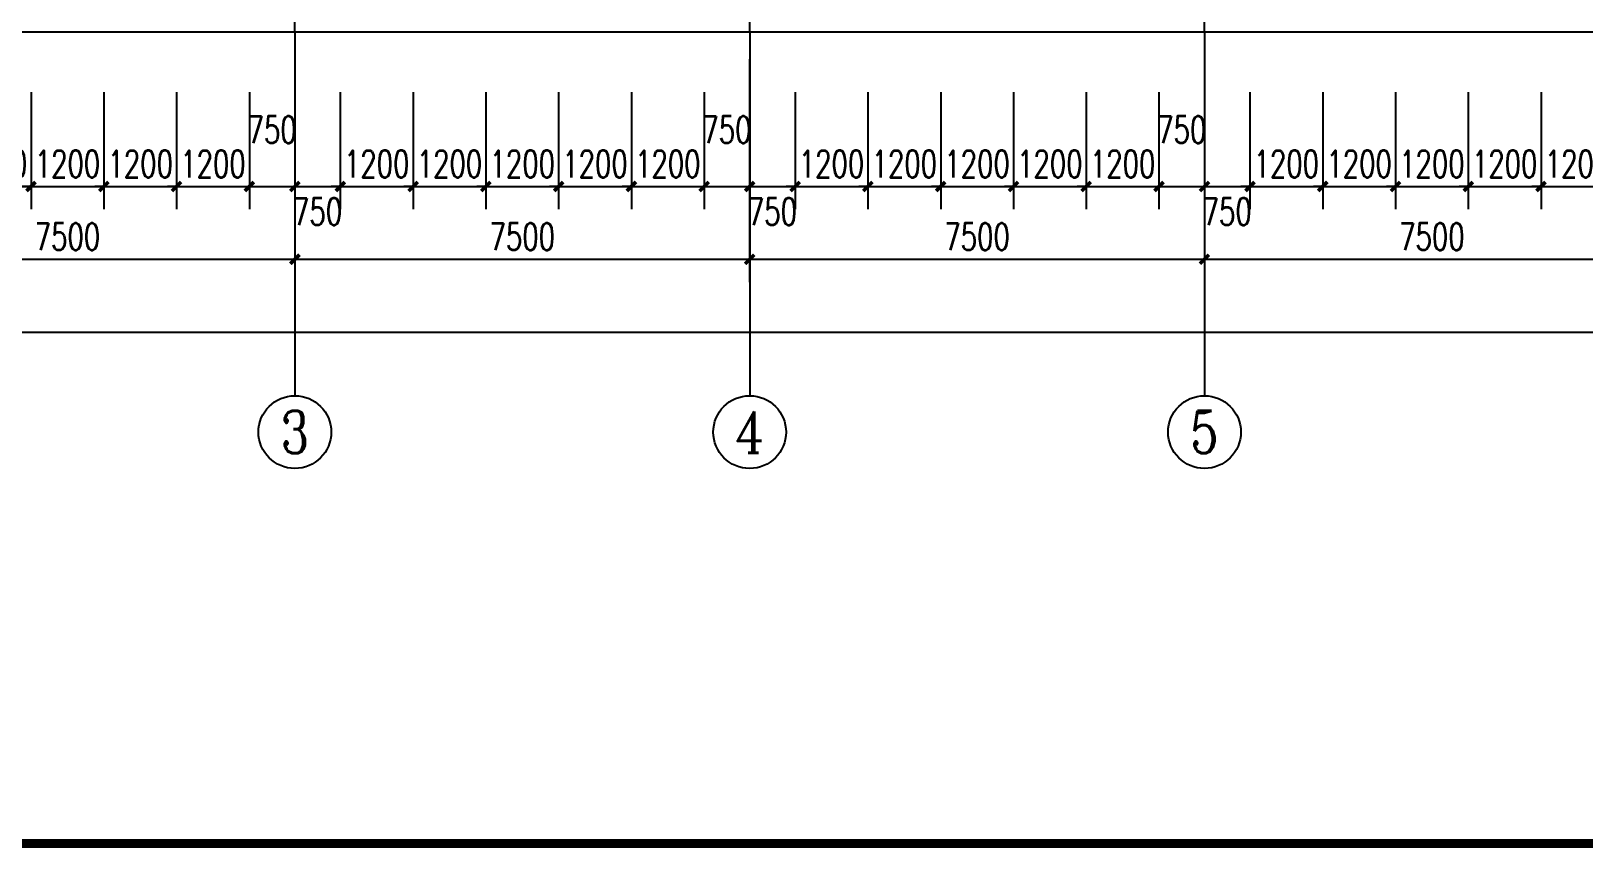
# Model space of a CAD drawing. Extents: x 962303 to 1579583, y -174742 to 224716.
# Drawn here: x 1359373 to 1384980, y 78683 to 92154 of the extents above; entities that cross this region are included whole.
import ezdxf
from ezdxf.enums import TextEntityAlignment as Align

# ---------------------------------------------------------------- set-up
doc = ezdxf.new("R2010")
doc.units = 0
doc.header["$LTSCALE"] = 1000
doc.header["$MEASUREMENT"] = 0
for name, color, linetype in [('AXIS', 3, 'Continuous'), ('AXIS_TEXT', 7, 'Continuous'), ('DOTE', 1, 'Continuous'), ('GROUND', 2, 'Continuous'), ('PUB_TITLE', 4, 'Continuous')]:
    doc.layers.add(name, color=color, linetype=linetype)
doc.styles.add('_TCH_AXIS', font='COMPLEX', dxfattribs={"bigfont": 'GBCBIG'})
doc.styles.add('_TCH_DIM_T3', font='SIMPLEX', dxfattribs={"width": 0.705882, "bigfont": 'GBCBIG'})
doc.styles.add('COMPLEX', font='COMPLEX')
doc.dimstyles.new('_TCH_ARCH&&150', dxfattribs={"dimtxt": 446.25, "dimasz": 150, "dimexe": 375, "dimexo": 450, "dimgap": 150, "dimtad": 1, "dimdec": 0, "dimzin": 0, "dimdsep": 46, "dimtxsty": '_TCH_DIM_T3', "dimblk": 'ARCHTICK', "dimcen": 0.09, "dimclrt": 7, "dimazin": 2, "dimtfac": 1, "dimtdec": 0, "dimtix": 1, "dimtmove": 2, "dimatfit": 3, "dimfxl": 0, "dimtolj": 1, "dimtzin": 0, "dimarcsym": 0})

# ---------------------------------------------------------------- blocks, each defined once
blk = doc.blocks.new('_ArchTick')
at = {"color": 0, "linetype": 'ByBlock', "const_width": 0.4}
blk.add_lwpolyline([(-0.5, -0.5), (0.5, 0.5)], dxfattribs=at)
blk = doc.blocks.new('*D383')
at = {"layer": 'AXIS', "color": 0, "lineweight": -2}
for p, q in [((1358173, 91145), (1358173, 89216)), ((1359373, 91145), (1359373, 89216)), ((1358173, 89591), (1358023, 89591)), ((1358173, 89591), (1359373, 89591)), ((1359373, 89591), (1359523, 89591))]:
    blk.add_line(p, q, dxfattribs=at)
at = {"layer": 'Defpoints', "color": 0}
for p in [(1358173, 91595), (1359373, 91595), (1359373, 89591)]:
    blk.add_point(p, dxfattribs=at)
at = {"layer": 'AXIS', "color": 0, "lineweight": -2, "xscale": 150, "yscale": 150, "zscale": 150}
blk.add_blockref('_ArchTick', (1358173, 89591), dxfattribs=at)
at = {"layer": 'AXIS', "color": 0, "lineweight": -2, "xscale": 150, "yscale": 150, "zscale": 150, "rotation": 180}
blk.add_blockref('_ArchTick', (1359373, 89591), dxfattribs=at)
at = {"layer": 'AXIS', "color": 7, "insert": (1358773, 89964), "char_height": 446.2, "attachment_point": 5, "style": '_TCH_DIM_T3'}
blk.add_mtext('\\A1;1200', dxfattribs=at)
blk = doc.blocks.new('*D384')
at = {"layer": 'AXIS', "color": 0, "lineweight": -2}
for p, q in [((1359373, 91145), (1359373, 89216)), ((1360573, 91145), (1360573, 89216)), ((1359373, 89591), (1359223, 89591)), ((1359373, 89591), (1360573, 89591)), ((1360573, 89591), (1360723, 89591))]:
    blk.add_line(p, q, dxfattribs=at)
at = {"layer": 'Defpoints', "color": 0}
for p in [(1359373, 91595), (1360573, 91595), (1360573, 89591)]:
    blk.add_point(p, dxfattribs=at)
at = {"layer": 'AXIS', "color": 0, "lineweight": -2, "xscale": 150, "yscale": 150, "zscale": 150}
blk.add_blockref('_ArchTick', (1359373, 89591), dxfattribs=at)
at = {"layer": 'AXIS', "color": 0, "lineweight": -2, "xscale": 150, "yscale": 150, "zscale": 150, "rotation": 180}
blk.add_blockref('_ArchTick', (1360573, 89591), dxfattribs=at)
at = {"layer": 'AXIS', "color": 7, "insert": (1359973, 89964), "char_height": 446.2, "attachment_point": 5, "style": '_TCH_DIM_T3'}
blk.add_mtext('\\A1;1200', dxfattribs=at)
blk = doc.blocks.new('*D385')
at = {"layer": 'AXIS', "color": 0, "lineweight": -2}
for p, q in [((1360573, 91145), (1360573, 89216)), ((1361773, 91145), (1361773, 89216)), ((1360573, 89591), (1360423, 89591)), ((1360573, 89591), (1361773, 89591)), ((1361773, 89591), (1361923, 89591))]:
    blk.add_line(p, q, dxfattribs=at)
at = {"layer": 'Defpoints', "color": 0}
for p in [(1360573, 91595), (1361773, 91595), (1361773, 89591)]:
    blk.add_point(p, dxfattribs=at)
at = {"layer": 'AXIS', "color": 0, "lineweight": -2, "xscale": 150, "yscale": 150, "zscale": 150}
blk.add_blockref('_ArchTick', (1360573, 89591), dxfattribs=at)
at = {"layer": 'AXIS', "color": 0, "lineweight": -2, "xscale": 150, "yscale": 150, "zscale": 150, "rotation": 180}
blk.add_blockref('_ArchTick', (1361773, 89591), dxfattribs=at)
at = {"layer": 'AXIS', "color": 7, "insert": (1361173, 89964), "char_height": 446.2, "attachment_point": 5, "style": '_TCH_DIM_T3'}
blk.add_mtext('\\A1;1200', dxfattribs=at)
blk = doc.blocks.new('*D386')
at = {"layer": 'AXIS', "color": 0, "lineweight": -2}
for p, q in [((1361773, 91145), (1361773, 89216)), ((1362973, 91145), (1362973, 89216)), ((1361773, 89591), (1361623, 89591)), ((1361773, 89591), (1362973, 89591)), ((1362973, 89591), (1363123, 89591))]:
    blk.add_line(p, q, dxfattribs=at)
at = {"layer": 'Defpoints', "color": 0}
for p in [(1361773, 91595), (1362973, 91595), (1362973, 89591)]:
    blk.add_point(p, dxfattribs=at)
at = {"layer": 'AXIS', "color": 0, "lineweight": -2, "xscale": 150, "yscale": 150, "zscale": 150}
blk.add_blockref('_ArchTick', (1361773, 89591), dxfattribs=at)
at = {"layer": 'AXIS', "color": 0, "lineweight": -2, "xscale": 150, "yscale": 150, "zscale": 150, "rotation": 180}
blk.add_blockref('_ArchTick', (1362973, 89591), dxfattribs=at)
at = {"layer": 'AXIS', "color": 7, "insert": (1362373, 89964), "char_height": 446.2, "attachment_point": 5, "style": '_TCH_DIM_T3'}
blk.add_mtext('\\A1;1200', dxfattribs=at)
blk = doc.blocks.new('*D387')
at = {"layer": 'AXIS', "color": 0, "lineweight": -2}
for p, q in [((1362973, 91145), (1362973, 89216)), ((1363723, 91145), (1363723, 89216)), ((1362973, 89591), (1363723, 89591))]:
    blk.add_line(p, q, dxfattribs=at)
at = {"layer": 'Defpoints', "color": 0}
for p in [(1362973, 91595), (1363723, 91595), (1363723, 89591)]:
    blk.add_point(p, dxfattribs=at)
at = {"layer": 'AXIS', "color": 0, "lineweight": -2, "xscale": 150, "yscale": 150, "zscale": 150, "rotation": 180}
blk.add_blockref('_ArchTick', (1362973, 89591), dxfattribs=at)
at = {"layer": 'AXIS', "color": 0, "lineweight": -2, "xscale": 150, "yscale": 150, "zscale": 150}
blk.add_blockref('_ArchTick', (1363723, 89591), dxfattribs=at)
at = {"layer": 'AXIS', "color": 7, "insert": (1363348, 90528), "char_height": 446.2, "attachment_point": 5, "style": '_TCH_DIM_T3'}
blk.add_mtext('\\A1;750', dxfattribs=at)
blk = doc.blocks.new('*D388')
at = {"layer": 'AXIS', "color": 0, "lineweight": -2}
for p, q in [((1363723, 91145), (1363723, 89216)), ((1364473, 91145), (1364473, 89216)), ((1363723, 89591), (1364473, 89591))]:
    blk.add_line(p, q, dxfattribs=at)
at = {"layer": 'Defpoints', "color": 0}
for p in [(1363723, 91595), (1364473, 91595), (1364473, 89591)]:
    blk.add_point(p, dxfattribs=at)
at = {"layer": 'AXIS', "color": 0, "lineweight": -2, "xscale": 150, "yscale": 150, "zscale": 150, "rotation": 180}
blk.add_blockref('_ArchTick', (1363723, 89591), dxfattribs=at)
at = {"layer": 'AXIS', "color": 0, "lineweight": -2, "xscale": 150, "yscale": 150, "zscale": 150}
blk.add_blockref('_ArchTick', (1364473, 89591), dxfattribs=at)
at = {"layer": 'AXIS', "color": 7, "insert": (1364098, 89178), "char_height": 446.2, "attachment_point": 5, "style": '_TCH_DIM_T3'}
blk.add_mtext('\\A1;750', dxfattribs=at)
blk = doc.blocks.new('*D389')
at = {"layer": 'AXIS', "color": 0, "lineweight": -2}
for p, q in [((1364473, 91145), (1364473, 89216)), ((1365673, 91145), (1365673, 89216)), ((1364473, 89591), (1364323, 89591)), ((1364473, 89591), (1365673, 89591)), ((1365673, 89591), (1365823, 89591))]:
    blk.add_line(p, q, dxfattribs=at)
at = {"layer": 'Defpoints', "color": 0}
for p in [(1364473, 91595), (1365673, 91595), (1365673, 89591)]:
    blk.add_point(p, dxfattribs=at)
at = {"layer": 'AXIS', "color": 0, "lineweight": -2, "xscale": 150, "yscale": 150, "zscale": 150}
blk.add_blockref('_ArchTick', (1364473, 89591), dxfattribs=at)
at = {"layer": 'AXIS', "color": 0, "lineweight": -2, "xscale": 150, "yscale": 150, "zscale": 150, "rotation": 180}
blk.add_blockref('_ArchTick', (1365673, 89591), dxfattribs=at)
at = {"layer": 'AXIS', "color": 7, "insert": (1365073, 89964), "char_height": 446.2, "attachment_point": 5, "style": '_TCH_DIM_T3'}
blk.add_mtext('\\A1;1200', dxfattribs=at)
blk = doc.blocks.new('*D390')
at = {"layer": 'AXIS', "color": 0, "lineweight": -2}
for p, q in [((1365673, 91145), (1365673, 89216)), ((1366873, 91145), (1366873, 89216)), ((1365673, 89591), (1365523, 89591)), ((1365673, 89591), (1366873, 89591)), ((1366873, 89591), (1367023, 89591))]:
    blk.add_line(p, q, dxfattribs=at)
at = {"layer": 'Defpoints', "color": 0}
for p in [(1365673, 91595), (1366873, 91595), (1366873, 89591)]:
    blk.add_point(p, dxfattribs=at)
at = {"layer": 'AXIS', "color": 0, "lineweight": -2, "xscale": 150, "yscale": 150, "zscale": 150}
blk.add_blockref('_ArchTick', (1365673, 89591), dxfattribs=at)
at = {"layer": 'AXIS', "color": 0, "lineweight": -2, "xscale": 150, "yscale": 150, "zscale": 150, "rotation": 180}
blk.add_blockref('_ArchTick', (1366873, 89591), dxfattribs=at)
at = {"layer": 'AXIS', "color": 7, "insert": (1366273, 89964), "char_height": 446.2, "attachment_point": 5, "style": '_TCH_DIM_T3'}
blk.add_mtext('\\A1;1200', dxfattribs=at)
blk = doc.blocks.new('*D391')
at = {"layer": 'AXIS', "color": 0, "lineweight": -2}
for p, q in [((1366873, 91145), (1366873, 89216)), ((1368073, 91145), (1368073, 89216)), ((1366873, 89591), (1366723, 89591)), ((1366873, 89591), (1368073, 89591)), ((1368073, 89591), (1368223, 89591))]:
    blk.add_line(p, q, dxfattribs=at)
at = {"layer": 'Defpoints', "color": 0}
for p in [(1366873, 91595), (1368073, 91595), (1368073, 89591)]:
    blk.add_point(p, dxfattribs=at)
at = {"layer": 'AXIS', "color": 0, "lineweight": -2, "xscale": 150, "yscale": 150, "zscale": 150}
blk.add_blockref('_ArchTick', (1366873, 89591), dxfattribs=at)
at = {"layer": 'AXIS', "color": 0, "lineweight": -2, "xscale": 150, "yscale": 150, "zscale": 150, "rotation": 180}
blk.add_blockref('_ArchTick', (1368073, 89591), dxfattribs=at)
at = {"layer": 'AXIS', "color": 7, "insert": (1367473, 89964), "char_height": 446.2, "attachment_point": 5, "style": '_TCH_DIM_T3'}
blk.add_mtext('\\A1;1200', dxfattribs=at)
blk = doc.blocks.new('*D392')
at = {"layer": 'AXIS', "color": 0, "lineweight": -2}
for p, q in [((1368073, 91145), (1368073, 89216)), ((1369273, 91145), (1369273, 89216)), ((1368073, 89591), (1367923, 89591)), ((1368073, 89591), (1369273, 89591)), ((1369273, 89591), (1369423, 89591))]:
    blk.add_line(p, q, dxfattribs=at)
at = {"layer": 'Defpoints', "color": 0}
for p in [(1368073, 91595), (1369273, 91595), (1369273, 89591)]:
    blk.add_point(p, dxfattribs=at)
at = {"layer": 'AXIS', "color": 0, "lineweight": -2, "xscale": 150, "yscale": 150, "zscale": 150}
blk.add_blockref('_ArchTick', (1368073, 89591), dxfattribs=at)
at = {"layer": 'AXIS', "color": 0, "lineweight": -2, "xscale": 150, "yscale": 150, "zscale": 150, "rotation": 180}
blk.add_blockref('_ArchTick', (1369273, 89591), dxfattribs=at)
at = {"layer": 'AXIS', "color": 7, "insert": (1368673, 89964), "char_height": 446.2, "attachment_point": 5, "style": '_TCH_DIM_T3'}
blk.add_mtext('\\A1;1200', dxfattribs=at)
blk = doc.blocks.new('*D393')
at = {"layer": 'AXIS', "color": 0, "lineweight": -2}
for p, q in [((1369273, 91145), (1369273, 89216)), ((1370473, 91145), (1370473, 89216)), ((1369273, 89591), (1369123, 89591)), ((1369273, 89591), (1370473, 89591)), ((1370473, 89591), (1370623, 89591))]:
    blk.add_line(p, q, dxfattribs=at)
at = {"layer": 'Defpoints', "color": 0}
for p in [(1369273, 91595), (1370473, 91595), (1370473, 89591)]:
    blk.add_point(p, dxfattribs=at)
at = {"layer": 'AXIS', "color": 0, "lineweight": -2, "xscale": 150, "yscale": 150, "zscale": 150}
blk.add_blockref('_ArchTick', (1369273, 89591), dxfattribs=at)
at = {"layer": 'AXIS', "color": 0, "lineweight": -2, "xscale": 150, "yscale": 150, "zscale": 150, "rotation": 180}
blk.add_blockref('_ArchTick', (1370473, 89591), dxfattribs=at)
at = {"layer": 'AXIS', "color": 7, "insert": (1369873, 89964), "char_height": 446.2, "attachment_point": 5, "style": '_TCH_DIM_T3'}
blk.add_mtext('\\A1;1200', dxfattribs=at)
blk = doc.blocks.new('*D394')
at = {"layer": 'AXIS', "color": 0, "lineweight": -2}
for p, q in [((1370473, 91145), (1370473, 89216)), ((1371223, 91145), (1371223, 89216)), ((1370473, 89591), (1371223, 89591))]:
    blk.add_line(p, q, dxfattribs=at)
at = {"layer": 'Defpoints', "color": 0}
for p in [(1370473, 91595), (1371223, 91595), (1371223, 89591)]:
    blk.add_point(p, dxfattribs=at)
at = {"layer": 'AXIS', "color": 0, "lineweight": -2, "xscale": 150, "yscale": 150, "zscale": 150, "rotation": 180}
blk.add_blockref('_ArchTick', (1370473, 89591), dxfattribs=at)
at = {"layer": 'AXIS', "color": 0, "lineweight": -2, "xscale": 150, "yscale": 150, "zscale": 150}
blk.add_blockref('_ArchTick', (1371223, 89591), dxfattribs=at)
at = {"layer": 'AXIS', "color": 7, "insert": (1370848, 90528), "char_height": 446.2, "attachment_point": 5, "style": '_TCH_DIM_T3'}
blk.add_mtext('\\A1;750', dxfattribs=at)
blk = doc.blocks.new('*D395')
at = {"layer": 'AXIS', "color": 0, "lineweight": -2}
for p, q in [((1371223, 91145), (1371223, 89216)), ((1371973, 91145), (1371973, 89216)), ((1371223, 89591), (1371973, 89591))]:
    blk.add_line(p, q, dxfattribs=at)
at = {"layer": 'Defpoints', "color": 0}
for p in [(1371223, 91595), (1371973, 91595), (1371973, 89591)]:
    blk.add_point(p, dxfattribs=at)
at = {"layer": 'AXIS', "color": 0, "lineweight": -2, "xscale": 150, "yscale": 150, "zscale": 150, "rotation": 180}
blk.add_blockref('_ArchTick', (1371223, 89591), dxfattribs=at)
at = {"layer": 'AXIS', "color": 0, "lineweight": -2, "xscale": 150, "yscale": 150, "zscale": 150}
blk.add_blockref('_ArchTick', (1371973, 89591), dxfattribs=at)
at = {"layer": 'AXIS', "color": 7, "insert": (1371598, 89178), "char_height": 446.2, "attachment_point": 5, "style": '_TCH_DIM_T3'}
blk.add_mtext('\\A1;750', dxfattribs=at)
blk = doc.blocks.new('*D396')
at = {"layer": 'AXIS', "color": 0, "lineweight": -2}
for p, q in [((1371973, 91145), (1371973, 89216)), ((1373173, 91145), (1373173, 89216)), ((1371973, 89591), (1371823, 89591)), ((1371973, 89591), (1373173, 89591)), ((1373173, 89591), (1373323, 89591))]:
    blk.add_line(p, q, dxfattribs=at)
at = {"layer": 'Defpoints', "color": 0}
for p in [(1371973, 91595), (1373173, 91595), (1373173, 89591)]:
    blk.add_point(p, dxfattribs=at)
at = {"layer": 'AXIS', "color": 0, "lineweight": -2, "xscale": 150, "yscale": 150, "zscale": 150}
blk.add_blockref('_ArchTick', (1371973, 89591), dxfattribs=at)
at = {"layer": 'AXIS', "color": 0, "lineweight": -2, "xscale": 150, "yscale": 150, "zscale": 150, "rotation": 180}
blk.add_blockref('_ArchTick', (1373173, 89591), dxfattribs=at)
at = {"layer": 'AXIS', "color": 7, "insert": (1372573, 89964), "char_height": 446.2, "attachment_point": 5, "style": '_TCH_DIM_T3'}
blk.add_mtext('\\A1;1200', dxfattribs=at)
blk = doc.blocks.new('*D397')
at = {"layer": 'AXIS', "color": 0, "lineweight": -2}
for p, q in [((1373173, 91145), (1373173, 89216)), ((1374373, 91145), (1374373, 89216)), ((1373173, 89591), (1373023, 89591)), ((1373173, 89591), (1374373, 89591)), ((1374373, 89591), (1374523, 89591))]:
    blk.add_line(p, q, dxfattribs=at)
at = {"layer": 'Defpoints', "color": 0}
for p in [(1373173, 91595), (1374373, 91595), (1374373, 89591)]:
    blk.add_point(p, dxfattribs=at)
at = {"layer": 'AXIS', "color": 0, "lineweight": -2, "xscale": 150, "yscale": 150, "zscale": 150}
blk.add_blockref('_ArchTick', (1373173, 89591), dxfattribs=at)
at = {"layer": 'AXIS', "color": 0, "lineweight": -2, "xscale": 150, "yscale": 150, "zscale": 150, "rotation": 180}
blk.add_blockref('_ArchTick', (1374373, 89591), dxfattribs=at)
at = {"layer": 'AXIS', "color": 7, "insert": (1373773, 89964), "char_height": 446.2, "attachment_point": 5, "style": '_TCH_DIM_T3'}
blk.add_mtext('\\A1;1200', dxfattribs=at)
blk = doc.blocks.new('*D398')
at = {"layer": 'AXIS', "color": 0, "lineweight": -2}
for p, q in [((1374373, 91145), (1374373, 89216)), ((1375573, 91145), (1375573, 89216)), ((1374373, 89591), (1374223, 89591)), ((1374373, 89591), (1375573, 89591)), ((1375573, 89591), (1375723, 89591))]:
    blk.add_line(p, q, dxfattribs=at)
at = {"layer": 'Defpoints', "color": 0}
for p in [(1374373, 91595), (1375573, 91595), (1375573, 89591)]:
    blk.add_point(p, dxfattribs=at)
at = {"layer": 'AXIS', "color": 0, "lineweight": -2, "xscale": 150, "yscale": 150, "zscale": 150}
blk.add_blockref('_ArchTick', (1374373, 89591), dxfattribs=at)
at = {"layer": 'AXIS', "color": 0, "lineweight": -2, "xscale": 150, "yscale": 150, "zscale": 150, "rotation": 180}
blk.add_blockref('_ArchTick', (1375573, 89591), dxfattribs=at)
at = {"layer": 'AXIS', "color": 7, "insert": (1374973, 89964), "char_height": 446.2, "attachment_point": 5, "style": '_TCH_DIM_T3'}
blk.add_mtext('\\A1;1200', dxfattribs=at)
blk = doc.blocks.new('*D399')
at = {"layer": 'AXIS', "color": 0, "lineweight": -2}
for p, q in [((1375573, 91145), (1375573, 89216)), ((1376773, 91145), (1376773, 89216)), ((1375573, 89591), (1375423, 89591)), ((1375573, 89591), (1376773, 89591)), ((1376773, 89591), (1376923, 89591))]:
    blk.add_line(p, q, dxfattribs=at)
at = {"layer": 'Defpoints', "color": 0}
for p in [(1375573, 91595), (1376773, 91595), (1376773, 89591)]:
    blk.add_point(p, dxfattribs=at)
at = {"layer": 'AXIS', "color": 0, "lineweight": -2, "xscale": 150, "yscale": 150, "zscale": 150}
blk.add_blockref('_ArchTick', (1375573, 89591), dxfattribs=at)
at = {"layer": 'AXIS', "color": 0, "lineweight": -2, "xscale": 150, "yscale": 150, "zscale": 150, "rotation": 180}
blk.add_blockref('_ArchTick', (1376773, 89591), dxfattribs=at)
at = {"layer": 'AXIS', "color": 7, "insert": (1376173, 89964), "char_height": 446.2, "attachment_point": 5, "style": '_TCH_DIM_T3'}
blk.add_mtext('\\A1;1200', dxfattribs=at)
blk = doc.blocks.new('*D400')
at = {"layer": 'AXIS', "color": 0, "lineweight": -2}
for p, q in [((1376773, 91145), (1376773, 89216)), ((1377973, 91145), (1377973, 89216)), ((1376773, 89591), (1376623, 89591)), ((1376773, 89591), (1377973, 89591)), ((1377973, 89591), (1378123, 89591))]:
    blk.add_line(p, q, dxfattribs=at)
at = {"layer": 'Defpoints', "color": 0}
for p in [(1376773, 91595), (1377973, 91595), (1377973, 89591)]:
    blk.add_point(p, dxfattribs=at)
at = {"layer": 'AXIS', "color": 0, "lineweight": -2, "xscale": 150, "yscale": 150, "zscale": 150}
blk.add_blockref('_ArchTick', (1376773, 89591), dxfattribs=at)
at = {"layer": 'AXIS', "color": 0, "lineweight": -2, "xscale": 150, "yscale": 150, "zscale": 150, "rotation": 180}
blk.add_blockref('_ArchTick', (1377973, 89591), dxfattribs=at)
at = {"layer": 'AXIS', "color": 7, "insert": (1377373, 89964), "char_height": 446.2, "attachment_point": 5, "style": '_TCH_DIM_T3'}
blk.add_mtext('\\A1;1200', dxfattribs=at)
blk = doc.blocks.new('*D401')
at = {"layer": 'AXIS', "color": 0, "lineweight": -2}
for p, q in [((1377973, 91145), (1377973, 89216)), ((1378723, 91145), (1378723, 89216)), ((1377973, 89591), (1378723, 89591))]:
    blk.add_line(p, q, dxfattribs=at)
at = {"layer": 'Defpoints', "color": 0}
for p in [(1377973, 91595), (1378723, 91595), (1378723, 89591)]:
    blk.add_point(p, dxfattribs=at)
at = {"layer": 'AXIS', "color": 0, "lineweight": -2, "xscale": 150, "yscale": 150, "zscale": 150, "rotation": 180}
blk.add_blockref('_ArchTick', (1377973, 89591), dxfattribs=at)
at = {"layer": 'AXIS', "color": 0, "lineweight": -2, "xscale": 150, "yscale": 150, "zscale": 150}
blk.add_blockref('_ArchTick', (1378723, 89591), dxfattribs=at)
at = {"layer": 'AXIS', "color": 7, "insert": (1378348, 90528), "char_height": 446.2, "attachment_point": 5, "style": '_TCH_DIM_T3'}
blk.add_mtext('\\A1;750', dxfattribs=at)
blk = doc.blocks.new('*D402')
at = {"layer": 'AXIS', "color": 0, "lineweight": -2}
for p, q in [((1378723, 91145), (1378723, 89216)), ((1379473, 91145), (1379473, 89216)), ((1378723, 89591), (1379473, 89591))]:
    blk.add_line(p, q, dxfattribs=at)
at = {"layer": 'Defpoints', "color": 0}
for p in [(1378723, 91595), (1379473, 91595), (1379473, 89591)]:
    blk.add_point(p, dxfattribs=at)
at = {"layer": 'AXIS', "color": 0, "lineweight": -2, "xscale": 150, "yscale": 150, "zscale": 150, "rotation": 180}
blk.add_blockref('_ArchTick', (1378723, 89591), dxfattribs=at)
at = {"layer": 'AXIS', "color": 0, "lineweight": -2, "xscale": 150, "yscale": 150, "zscale": 150}
blk.add_blockref('_ArchTick', (1379473, 89591), dxfattribs=at)
at = {"layer": 'AXIS', "color": 7, "insert": (1379098, 89178), "char_height": 446.2, "attachment_point": 5, "style": '_TCH_DIM_T3'}
blk.add_mtext('\\A1;750', dxfattribs=at)
blk = doc.blocks.new('*D403')
at = {"layer": 'AXIS', "color": 0, "lineweight": -2}
for p, q in [((1379473, 91145), (1379473, 89216)), ((1380673, 91145), (1380673, 89216)), ((1379473, 89591), (1379323, 89591)), ((1379473, 89591), (1380673, 89591)), ((1380673, 89591), (1380823, 89591))]:
    blk.add_line(p, q, dxfattribs=at)
at = {"layer": 'Defpoints', "color": 0}
for p in [(1379473, 91595), (1380673, 91595), (1380673, 89591)]:
    blk.add_point(p, dxfattribs=at)
at = {"layer": 'AXIS', "color": 0, "lineweight": -2, "xscale": 150, "yscale": 150, "zscale": 150}
blk.add_blockref('_ArchTick', (1379473, 89591), dxfattribs=at)
at = {"layer": 'AXIS', "color": 0, "lineweight": -2, "xscale": 150, "yscale": 150, "zscale": 150, "rotation": 180}
blk.add_blockref('_ArchTick', (1380673, 89591), dxfattribs=at)
at = {"layer": 'AXIS', "color": 7, "insert": (1380073, 89964), "char_height": 446.2, "attachment_point": 5, "style": '_TCH_DIM_T3'}
blk.add_mtext('\\A1;1200', dxfattribs=at)
blk = doc.blocks.new('*D404')
at = {"layer": 'AXIS', "color": 0, "lineweight": -2}
for p, q in [((1380673, 91145), (1380673, 89216)), ((1381873, 91145), (1381873, 89216)), ((1380673, 89591), (1380523, 89591)), ((1380673, 89591), (1381873, 89591)), ((1381873, 89591), (1382023, 89591))]:
    blk.add_line(p, q, dxfattribs=at)
at = {"layer": 'Defpoints', "color": 0}
for p in [(1380673, 91595), (1381873, 91595), (1381873, 89591)]:
    blk.add_point(p, dxfattribs=at)
at = {"layer": 'AXIS', "color": 0, "lineweight": -2, "xscale": 150, "yscale": 150, "zscale": 150}
blk.add_blockref('_ArchTick', (1380673, 89591), dxfattribs=at)
at = {"layer": 'AXIS', "color": 0, "lineweight": -2, "xscale": 150, "yscale": 150, "zscale": 150, "rotation": 180}
blk.add_blockref('_ArchTick', (1381873, 89591), dxfattribs=at)
at = {"layer": 'AXIS', "color": 7, "insert": (1381273, 89964), "char_height": 446.2, "attachment_point": 5, "style": '_TCH_DIM_T3'}
blk.add_mtext('\\A1;1200', dxfattribs=at)
blk = doc.blocks.new('*D405')
at = {"layer": 'AXIS', "color": 0, "lineweight": -2}
for p, q in [((1381873, 91145), (1381873, 89216)), ((1383073, 91145), (1383073, 89216)), ((1381873, 89591), (1381723, 89591)), ((1381873, 89591), (1383073, 89591)), ((1383073, 89591), (1383223, 89591))]:
    blk.add_line(p, q, dxfattribs=at)
at = {"layer": 'Defpoints', "color": 0}
for p in [(1381873, 91595), (1383073, 91595), (1383073, 89591)]:
    blk.add_point(p, dxfattribs=at)
at = {"layer": 'AXIS', "color": 0, "lineweight": -2, "xscale": 150, "yscale": 150, "zscale": 150}
blk.add_blockref('_ArchTick', (1381873, 89591), dxfattribs=at)
at = {"layer": 'AXIS', "color": 0, "lineweight": -2, "xscale": 150, "yscale": 150, "zscale": 150, "rotation": 180}
blk.add_blockref('_ArchTick', (1383073, 89591), dxfattribs=at)
at = {"layer": 'AXIS', "color": 7, "insert": (1382473, 89964), "char_height": 446.2, "attachment_point": 5, "style": '_TCH_DIM_T3'}
blk.add_mtext('\\A1;1200', dxfattribs=at)
blk = doc.blocks.new('*D406')
at = {"layer": 'AXIS', "color": 0, "lineweight": -2}
for p, q in [((1383073, 91145), (1383073, 89216)), ((1384273, 91145), (1384273, 89216)), ((1383073, 89591), (1382923, 89591)), ((1383073, 89591), (1384273, 89591)), ((1384273, 89591), (1384423, 89591))]:
    blk.add_line(p, q, dxfattribs=at)
at = {"layer": 'Defpoints', "color": 0}
for p in [(1383073, 91595), (1384273, 91595), (1384273, 89591)]:
    blk.add_point(p, dxfattribs=at)
at = {"layer": 'AXIS', "color": 0, "lineweight": -2, "xscale": 150, "yscale": 150, "zscale": 150}
blk.add_blockref('_ArchTick', (1383073, 89591), dxfattribs=at)
at = {"layer": 'AXIS', "color": 0, "lineweight": -2, "xscale": 150, "yscale": 150, "zscale": 150, "rotation": 180}
blk.add_blockref('_ArchTick', (1384273, 89591), dxfattribs=at)
at = {"layer": 'AXIS', "color": 7, "insert": (1383673, 89964), "char_height": 446.2, "attachment_point": 5, "style": '_TCH_DIM_T3'}
blk.add_mtext('\\A1;1200', dxfattribs=at)
blk = doc.blocks.new('*D407')
at = {"layer": 'AXIS', "color": 0, "lineweight": -2}
for p, q in [((1384273, 91145), (1384273, 89216)), ((1385473, 91145), (1385473, 89216)), ((1384273, 89591), (1384123, 89591)), ((1384273, 89591), (1385473, 89591)), ((1385473, 89591), (1385623, 89591))]:
    blk.add_line(p, q, dxfattribs=at)
at = {"layer": 'Defpoints', "color": 0}
for p in [(1384273, 91595), (1385473, 91595), (1385473, 89591)]:
    blk.add_point(p, dxfattribs=at)
at = {"layer": 'AXIS', "color": 0, "lineweight": -2, "xscale": 150, "yscale": 150, "zscale": 150}
blk.add_blockref('_ArchTick', (1384273, 89591), dxfattribs=at)
at = {"layer": 'AXIS', "color": 0, "lineweight": -2, "xscale": 150, "yscale": 150, "zscale": 150, "rotation": 180}
blk.add_blockref('_ArchTick', (1385473, 89591), dxfattribs=at)
at = {"layer": 'AXIS', "color": 7, "insert": (1384873, 89964), "char_height": 446.2, "attachment_point": 5, "style": '_TCH_DIM_T3'}
blk.add_mtext('\\A1;1200', dxfattribs=at)
blk = doc.blocks.new('*D951')
at = {"layer": 'AXIS', "color": 0, "lineweight": -2}
for p, q in [((1356223, 91691), (1356223, 88016)), ((1363723, 91691), (1363723, 88016)), ((1356223, 88391), (1363723, 88391))]:
    blk.add_line(p, q, dxfattribs=at)
at = {"layer": 'Defpoints', "color": 0}
for p in [(1356223, 92141), (1363723, 92141), (1363723, 88391)]:
    blk.add_point(p, dxfattribs=at)
at = {"layer": 'AXIS', "color": 0, "lineweight": -2, "xscale": 150, "yscale": 150, "zscale": 150, "rotation": 180}
blk.add_blockref('_ArchTick', (1356223, 88391), dxfattribs=at)
at = {"layer": 'AXIS', "color": 0, "lineweight": -2, "xscale": 150, "yscale": 150, "zscale": 150}
blk.add_blockref('_ArchTick', (1363723, 88391), dxfattribs=at)
at = {"layer": 'AXIS', "color": 7, "insert": (1359973, 88764), "char_height": 446.2, "attachment_point": 5, "style": '_TCH_DIM_T3'}
blk.add_mtext('\\A1;7500', dxfattribs=at)
blk = doc.blocks.new('*D952')
at = {"layer": 'AXIS', "color": 0, "lineweight": -2}
for p, q in [((1363723, 91691), (1363723, 88016)), ((1371223, 91691), (1371223, 88016)), ((1363723, 88391), (1371223, 88391))]:
    blk.add_line(p, q, dxfattribs=at)
at = {"layer": 'Defpoints', "color": 0}
for p in [(1363723, 92141), (1371223, 92141), (1371223, 88391)]:
    blk.add_point(p, dxfattribs=at)
at = {"layer": 'AXIS', "color": 0, "lineweight": -2, "xscale": 150, "yscale": 150, "zscale": 150, "rotation": 180}
blk.add_blockref('_ArchTick', (1363723, 88391), dxfattribs=at)
at = {"layer": 'AXIS', "color": 0, "lineweight": -2, "xscale": 150, "yscale": 150, "zscale": 150}
blk.add_blockref('_ArchTick', (1371223, 88391), dxfattribs=at)
at = {"layer": 'AXIS', "color": 7, "insert": (1367473, 88764), "char_height": 446.2, "attachment_point": 5, "style": '_TCH_DIM_T3'}
blk.add_mtext('\\A1;7500', dxfattribs=at)
blk = doc.blocks.new('*D953')
at = {"layer": 'AXIS', "color": 0, "lineweight": -2}
for p, q in [((1371223, 91691), (1371223, 88016)), ((1378723, 91691), (1378723, 88016)), ((1371223, 88391), (1378723, 88391))]:
    blk.add_line(p, q, dxfattribs=at)
at = {"layer": 'Defpoints', "color": 0}
for p in [(1371223, 92141), (1378723, 92141), (1378723, 88391)]:
    blk.add_point(p, dxfattribs=at)
at = {"layer": 'AXIS', "color": 0, "lineweight": -2, "xscale": 150, "yscale": 150, "zscale": 150, "rotation": 180}
blk.add_blockref('_ArchTick', (1371223, 88391), dxfattribs=at)
at = {"layer": 'AXIS', "color": 0, "lineweight": -2, "xscale": 150, "yscale": 150, "zscale": 150}
blk.add_blockref('_ArchTick', (1378723, 88391), dxfattribs=at)
at = {"layer": 'AXIS', "color": 7, "insert": (1374973, 88764), "char_height": 446.2, "attachment_point": 5, "style": '_TCH_DIM_T3'}
blk.add_mtext('\\A1;7500', dxfattribs=at)
blk = doc.blocks.new('*D954')
at = {"layer": 'AXIS', "color": 0, "lineweight": -2}
for p, q in [((1378723, 91691), (1378723, 88016)), ((1386223, 91691), (1386223, 88016)), ((1378723, 88391), (1386223, 88391))]:
    blk.add_line(p, q, dxfattribs=at)
at = {"layer": 'Defpoints', "color": 0}
for p in [(1378723, 92141), (1386223, 92141), (1386223, 88391)]:
    blk.add_point(p, dxfattribs=at)
at = {"layer": 'AXIS', "color": 0, "lineweight": -2, "xscale": 150, "yscale": 150, "zscale": 150, "rotation": 180}
blk.add_blockref('_ArchTick', (1378723, 88391), dxfattribs=at)
at = {"layer": 'AXIS', "color": 0, "lineweight": -2, "xscale": 150, "yscale": 150, "zscale": 150}
blk.add_blockref('_ArchTick', (1386223, 88391), dxfattribs=at)
at = {"layer": 'AXIS', "color": 7, "insert": (1382473, 88764), "char_height": 446.2, "attachment_point": 5, "style": '_TCH_DIM_T3'}
blk.add_mtext('\\A1;7500', dxfattribs=at)
blk = doc.blocks.new('*D978')
at = {"layer": 'AXIS', "color": 0, "lineweight": -2}
for p, q in [((1348523, 91145), (1348523, 86816)), ((1558923, 91145), (1558923, 86816)), ((1348523, 87191), (1558923, 87191))]:
    blk.add_line(p, q, dxfattribs=at)
at = {"layer": 'Defpoints', "color": 0}
for p in [(1348523, 91595), (1558923, 91595), (1558923, 87191)]:
    blk.add_point(p, dxfattribs=at)
at = {"layer": 'AXIS', "color": 0, "lineweight": -2, "xscale": 150, "yscale": 150, "zscale": 150, "rotation": 180}
blk.add_blockref('_ArchTick', (1348523, 87191), dxfattribs=at)
at = {"layer": 'AXIS', "color": 0, "lineweight": -2, "xscale": 150, "yscale": 150, "zscale": 150}
blk.add_blockref('_ArchTick', (1558923, 87191), dxfattribs=at)
at = {"layer": 'AXIS', "color": 7, "insert": (1453723, 87564), "char_height": 446.2, "attachment_point": 5, "style": '_TCH_DIM_T3'}
blk.add_mtext('\\A1;210400', dxfattribs=at)
blk = doc.blocks.new('_AXISO')
blk.add_circle((0, 0), 0.5)
at = {"layer": 'AXIS_TEXT', "style": 'COMPLEX', "width": 1.041667}
blk.add_attdef('A', text='', height=0.56, dxfattribs=at).set_placement((-0.25, -0.28), (0.25, -0.28), align=Align.FIT)

msp = doc.modelspace()

# ---------------------------------------------------------------- linework, layer by layer
at = {"layer": 'AXIS'}
for p, q in [((1363723.2, 92140.9), (1363723.2, 86140.9)), ((1371223.2, 92140.9), (1371223.2, 86140.9)), ((1378723.2, 92140.9), (1378723.2, 86140.9))]:
    msp.add_line(p, q, dxfattribs=at)
at = {"layer": 'DOTE'}
for p, q in [((1363723.2, 92140.9), (1363723.2, 129140.9)), ((1371223.2, 92140.9), (1371223.2, 129140.9)), ((1378723.2, 92140.9), (1378723.2, 129140.9))]:
    msp.add_line(p, q, dxfattribs=at)
at = {"layer": 'GROUND'}
msp.add_line((1347723.2, 92140.9), (1559723.2, 92140.9), dxfattribs=at)
at = {"layer": 'PUB_TITLE', "const_width": 150}
msp.add_lwpolyline([(1338083.3, 78758.1), (1578083.3, 78758.1), (1578083.3, 138758.1), (1338083.3, 138758.1)], close=True, dxfattribs=at)

# ---------------------------------------------------------------- block references
at = {"layer": 'AXIS'}
ref = msp.add_blockref('_AXISO', (1363723.2, 85540.9), dxfattribs=dict(at, xscale=1200, yscale=1200, zscale=1200))
ref.add_attrib('A', '3', dxfattribs={"layer": 'AXIS_TEXT', "height": 698.9, "style": '_TCH_AXIS'}).set_placement((1363490.2, 85191.4), (1363956.2, 85191.4), align=Align.FIT)
ref = msp.add_blockref('_AXISO', (1371223.2, 85540.9), dxfattribs=dict(at, xscale=1200, yscale=1200, zscale=1200))
ref.add_attrib('A', '4', dxfattribs={"layer": 'AXIS_TEXT', "height": 683.5, "style": '_TCH_AXIS', "width": 0.9375}).set_placement((1370979.1, 85199.1), (1371467.3, 85199.1), align=Align.FIT)
ref = msp.add_blockref('_AXISO', (1378723.2, 85540.9), dxfattribs=dict(at, xscale=1200, yscale=1200, zscale=1200))
ref.add_attrib('A', '5', dxfattribs={"layer": 'AXIS_TEXT', "height": 698.9, "style": '_TCH_AXIS'}).set_placement((1378490.2, 85191.4), (1378956.2, 85191.4), align=Align.FIT)

# ---------------------------------------------------------------- dimensions: what is measured, and where the dimension line sits
for p1, p2, distance, picture, middle in [((1356223.2, 92140.9), (1363723.2, 92140.9), -3750, '*D951', (1359973.2, 88764)), ((1363723.2, 92140.9), (1371223.2, 92140.9), -3750, '*D952', (1367473.2, 88764)), ((1371223.2, 92140.9), (1378723.2, 92140.9), -3750, '*D953', (1374973.2, 88764)), ((1378723.2, 92140.9), (1386223.2, 92140.9), -3750, '*D954', (1382473.2, 88764)), ((1348523.2, 91595.3), (1558923.2, 91595.3), -4404.5, '*D978', (1453723.2, 87564)), ((1358173.2, 91595.3), (1359373.2, 91595.3), -2004.5, '*D383', (1358773.2, 89964)), ((1359373.2, 91595.3), (1360573.2, 91595.3), -2004.5, '*D384', (1359973.2, 89964)), ((1360573.2, 91595.3), (1361773.2, 91595.3), -2004.5, '*D385', (1361173.2, 89964)), ((1361773.2, 91595.3), (1362973.2, 91595.3), -2004.5, '*D386', (1362373.2, 89964)), ((1364473.2, 91595.3), (1365673.2, 91595.3), -2004.5, '*D389', (1365073.2, 89964)), ((1365673.2, 91595.3), (1366873.2, 91595.3), -2004.5, '*D390', (1366273.2, 89964)), ((1366873.2, 91595.3), (1368073.2, 91595.3), -2004.5, '*D391', (1367473.2, 89964)), ((1368073.2, 91595.3), (1369273.2, 91595.3), -2004.5, '*D392', (1368673.2, 89964)), ((1369273.2, 91595.3), (1370473.2, 91595.3), -2004.5, '*D393', (1369873.2, 89964)), ((1371973.2, 91595.3), (1373173.2, 91595.3), -2004.5, '*D396', (1372573.2, 89964)), ((1373173.2, 91595.3), (1374373.2, 91595.3), -2004.5, '*D397', (1373773.2, 89964)), ((1374373.2, 91595.3), (1375573.2, 91595.3), -2004.5, '*D398', (1374973.2, 89964)), ((1375573.2, 91595.3), (1376773.2, 91595.3), -2004.5, '*D399', (1376173.2, 89964)), ((1376773.2, 91595.3), (1377973.2, 91595.3), -2004.5, '*D400', (1377373.2, 89964)), ((1379473.2, 91595.3), (1380673.2, 91595.3), -2004.5, '*D403', (1380073.2, 89964)), ((1380673.2, 91595.3), (1381873.2, 91595.3), -2004.5, '*D404', (1381273.2, 89964)), ((1381873.2, 91595.3), (1383073.2, 91595.3), -2004.5, '*D405', (1382473.2, 89964)), ((1383073.2, 91595.3), (1384273.2, 91595.3), -2004.5, '*D406', (1383673.2, 89964)), ((1384273.2, 91595.3), (1385473.2, 91595.3), -2004.5, '*D407', (1384873.2, 89964))]:
    dim = msp.add_aligned_dim(p1=p1, p2=p2, distance=distance, dimstyle='_TCH_ARCH&&150', dxfattribs=at)
    dim.commit()
    dim.dimension.update_dxf_attribs({"geometry": picture, "text_midpoint": middle})
for base, p1, p2, picture, middle in [((1363723.2, 89590.9), (1362973.2, 91595.3), (1363723.2, 91595.3), '*D387', (1363348.2, 90528.4)), ((1364473.2, 89590.9), (1363723.2, 91595.3), (1364473.2, 91595.3), '*D388', (1364098.2, 89178.4)), ((1371223.2, 89590.9), (1370473.2, 91595.3), (1371223.2, 91595.3), '*D394', (1370848.2, 90528.4)), ((1371973.2, 89590.9), (1371223.2, 91595.3), (1371973.2, 91595.3), '*D395', (1371598.2, 89178.4)), ((1378723.2, 89590.9), (1377973.2, 91595.3), (1378723.2, 91595.3), '*D401', (1378348.2, 90528.4)), ((1379473.2, 89590.9), (1378723.2, 91595.3), (1379473.2, 91595.3), '*D402', (1379098.2, 89178.4))]:
    dim = msp.add_linear_dim(base=base, p1=p1, p2=p2, angle=0, dimstyle='_TCH_ARCH&&150', dxfattribs=at)
    dim.commit()
    dim.dimension.update_dxf_attribs({"geometry": picture, "text_midpoint": middle, "dimtype": 129})

doc.saveas('drawing.dxf')
